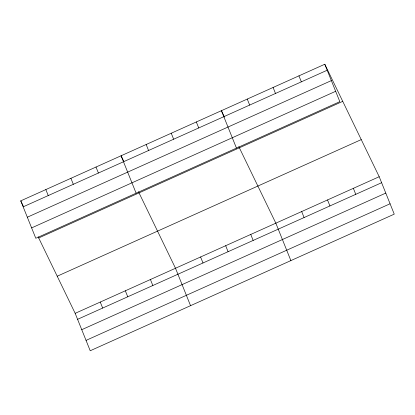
<?xml version="1.0" encoding="UTF-8"?>
<svg xmlns="http://www.w3.org/2000/svg" width="415" height="415" viewBox="0 0 415 415"><rect width="100%" height="100%" fill="white"/><g stroke="black" fill="none" stroke-linecap="round" stroke-linejoin="round"><path stroke-width="0.62" d="M324.784 64.242L339.828 101.665L35.794 238.277L20.75 200.85L324.784 64.242L379.206 176.723L394.25 214.15L90.216 350.758L75.172 313.335L38.149 236.809M23.157 206.841L327.191 70.234M27.328 217.216L331.362 80.603M31.623 227.902L335.657 91.295M38.709 237.971L342.743 101.359M57.213 276.214L361.247 139.606M75.172 313.335L379.206 176.723M77.584 319.327L381.613 182.714M81.75 329.697L385.784 193.089M86.05 340.383L390.079 203.775M224.499 117.066L221.413 110.691L236.457 148.114M238.812 146.651L275.835 223.171L290.879 260.594M123.888 161.57L121.081 155.77L136.125 193.193M138.48 191.73L175.504 268.251L190.547 305.679M20.75 200.85L23.556 206.649M353.362 188.337L355.769 194.329M298.94 75.852L301.347 81.843M327.518 199.947L329.93 205.939M273.096 87.466L275.503 93.458M301.679 211.562L304.086 217.553M247.252 99.076L249.664 105.068M250.753 234.444L253.16 240.435M196.326 121.958L198.738 127.95M225.672 245.711L228.079 251.703M171.245 133.231L173.652 139.222M200.585 256.984L202.997 262.975M146.163 144.498L148.57 150.489M150.422 279.523L152.829 285.515M96 167.038L98.407 173.029M125.34 290.796L127.747 296.782M70.913 178.31L73.325 184.302M100.259 302.063L102.666 308.055M45.832 189.582L48.239 195.569"/></g></svg>
